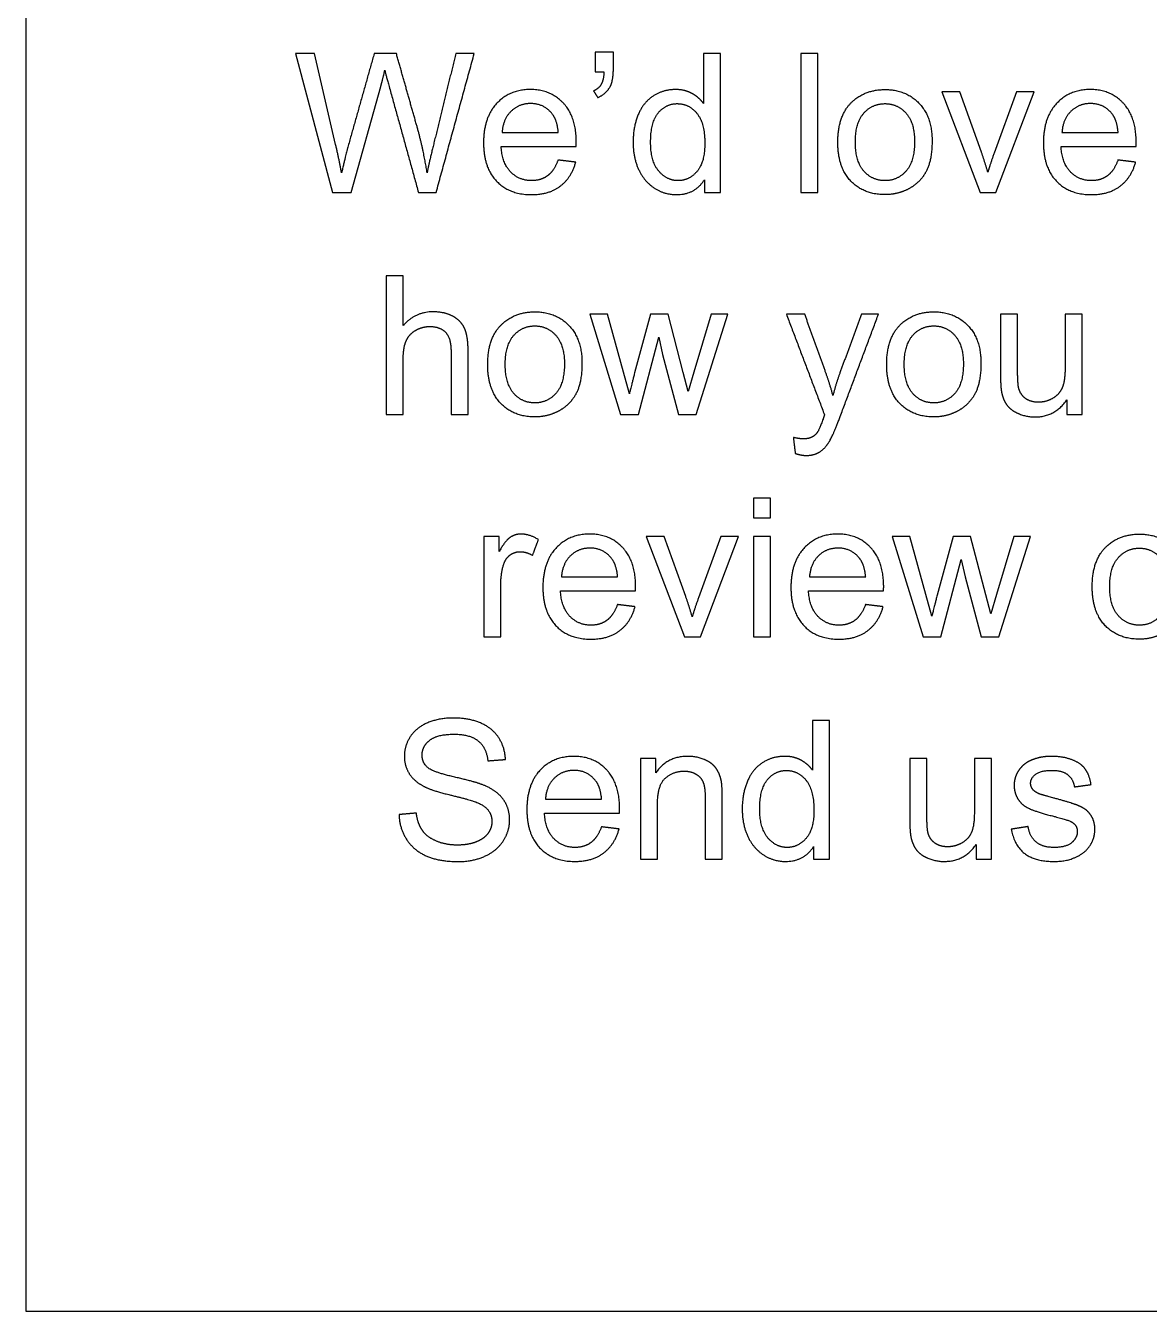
# Model space of a CAD drawing. Header units: millimetres. Extents: x -635 to 76, y -1320 to -500.
# Drawn here: x -634.9 to -577, y -1320.2 to -1253.9 of the extents above; entities that cross this region are included whole.
import ezdxf

# ---------------------------------------------------------------- set-up
doc = ezdxf.new("R2010")
doc.units = ezdxf.units.MM
doc.layers.add('Layer 01', color=12, linetype='Continuous', true_color=0xc80000)

msp = doc.modelspace()

# ---------------------------------------------------------------- linework, layer by layer
at = {"layer": 'Layer 01'}
for p, q in [((-620.025, -1255.351), (-620.997, -1255.351)), ((-620.997, -1255.351), (-619.097, -1262.511)), ((-618.936, -1260.044), (-620.025, -1255.351)), ((-604.617, -1255.278), (-605.56, -1255.278)), ((-605.56, -1255.278), (-605.56, -1256.298)), ((-604.617, -1256.083), (-604.617, -1255.278)), ((-599.103, -1255.351), (-599.977, -1255.351)), ((-599.977, -1255.351), (-599.977, -1257.92)), ((-599.103, -1262.511), (-599.103, -1255.351)), ((-605.56, -1256.298), (-605.101, -1256.298)), ((-618.13, -1262.511), (-616.611, -1257.055)), ((-586.761, -1257.324), (-587.689, -1257.324)), ((-587.689, -1257.324), (-585.716, -1262.511)), ((-585.647, -1260.43), (-586.761, -1257.324)), ((-583.835, -1257.324), (-584.988, -1260.489)), ((-584.895, -1262.511), (-582.932, -1257.324)), ((-582.932, -1257.324), (-583.835, -1257.324)), ((-599.919, -1261.857), (-599.919, -1262.511)), ((-619.097, -1262.511), (-618.13, -1262.511)), ((-599.919, -1262.511), (-599.103, -1262.511)), ((-585.716, -1262.511), (-584.895, -1262.511)), ((-615.453, -1266.815), (-616.332, -1266.815)), ((-616.332, -1266.815), (-616.332, -1273.975)), ((-615.453, -1269.384), (-615.453, -1266.815)), ((-604.927, -1268.788), (-605.836, -1268.788)), ((-605.836, -1268.788), (-604.248, -1273.975)), ((-604.102, -1271.782), (-604.927, -1268.788)), ((-602.7, -1268.788), (-603.525, -1271.826)), ((-601.796, -1268.788), (-602.7, -1268.788)), ((-601.02, -1271.797), (-601.796, -1268.788)), ((-599.574, -1268.788), (-600.463, -1271.787)), ((-600.341, -1273.975), (-598.719, -1268.788)), ((-598.719, -1268.788), (-599.574, -1268.788)), ((-580.453, -1268.788), (-581.332, -1268.788)), ((-581.332, -1268.788), (-581.332, -1271.567)), ((-580.453, -1273.975), (-580.453, -1268.788)), ((-603.33, -1273.975), (-602.28, -1269.985)), ((-602.28, -1269.985), (-602.08, -1270.869)), ((-602.08, -1270.869), (-601.254, -1273.975)), ((-615.453, -1273.975), (-615.453, -1271.137)), ((-603.794, -1272.896), (-604.102, -1271.782)), ((-600.761, -1272.788), (-601.02, -1271.797)), ((-600.463, -1271.787), (-600.761, -1272.788)), ((-581.239, -1273.213), (-581.239, -1273.975)), ((-616.332, -1273.975), (-615.453, -1273.975)), ((-604.248, -1273.975), (-603.33, -1273.975)), ((-601.254, -1273.975), (-600.341, -1273.975)), ((-581.239, -1273.975), (-580.453, -1273.975)), ((-610.507, -1280.252), (-611.299, -1280.252)), ((-611.299, -1280.252), (-611.299, -1285.439)), ((-610.507, -1281.039), (-610.507, -1280.252)), ((-601.999, -1280.252), (-602.927, -1280.252)), ((-602.927, -1280.252), (-600.954, -1285.439)), ((-600.886, -1283.359), (-601.999, -1280.252)), ((-599.074, -1280.252), (-600.226, -1283.417)), ((-600.134, -1285.439), (-598.17, -1280.252)), ((-598.17, -1280.252), (-599.074, -1280.252)), ((-589.33, -1280.252), (-590.238, -1280.252)), ((-590.238, -1280.252), (-588.651, -1285.439)), ((-588.504, -1283.246), (-589.33, -1280.252)), ((-587.103, -1280.252), (-587.928, -1283.29)), ((-586.199, -1280.252), (-587.103, -1280.252)), ((-585.422, -1283.261), (-586.199, -1280.252)), ((-583.977, -1280.252), (-584.866, -1283.251)), ((-584.744, -1285.439), (-583.122, -1280.252)), ((-583.122, -1280.252), (-583.977, -1280.252)), ((-587.733, -1285.439), (-586.683, -1281.449)), ((-586.683, -1281.449), (-586.482, -1282.333)), ((-586.482, -1282.333), (-585.657, -1285.439)), ((-610.42, -1285.439), (-610.42, -1282.724)), ((-588.197, -1284.36), (-588.504, -1283.246)), ((-585.164, -1284.252), (-585.422, -1283.261)), ((-584.866, -1283.251), (-585.164, -1284.252)), ((-611.299, -1285.439), (-610.42, -1285.439)), ((-600.954, -1285.439), (-600.134, -1285.439)), ((-588.651, -1285.439), (-587.733, -1285.439)), ((-585.657, -1285.439), (-584.744, -1285.439)), ((-593.477, -1289.743), (-594.351, -1289.743)), ((-594.351, -1289.743), (-594.351, -1292.312)), ((-593.477, -1296.903), (-593.477, -1289.743)), ((-602.43, -1291.716), (-603.221, -1291.716)), ((-603.221, -1291.716), (-603.221, -1296.903)), ((-602.43, -1292.454), (-602.43, -1291.716)), ((-585.13, -1291.716), (-586.009, -1291.716)), ((-586.009, -1291.716), (-586.009, -1294.495)), ((-585.13, -1296.903), (-585.13, -1291.716)), ((-602.342, -1296.903), (-602.342, -1294.07)), ((-594.293, -1296.249), (-594.293, -1296.903)), ((-585.916, -1296.141), (-585.916, -1296.903)), ((-603.221, -1296.903), (-602.342, -1296.903)), ((-594.293, -1296.903), (-593.477, -1296.903)), ((-585.916, -1296.903), (-585.13, -1296.903))]:
    msp.add_line(p, q, dxfattribs=at)
msp.add_lwpolyline([(-634.912, -1320.22), (75.95, -1320.22), (75.95, -504.37), (-634.912, -504.37)], close=True, dxfattribs=at)
for points in [[(-616.948, -1255.351), (-617.629, -1257.768), (-618.31, -1260.186)], [(-615.805, -1255.351), (-616.376, -1255.351), (-616.948, -1255.351)], [(-614.779, -1258.975), (-615.292, -1257.163), (-615.805, -1255.351)], [(-612.742, -1255.351), (-613.304, -1257.651), (-613.866, -1259.952)], [(-613.754, -1262.511), (-612.772, -1258.931), (-611.79, -1255.351)], [(-611.79, -1255.351), (-612.266, -1255.351), (-612.742, -1255.351)], [(-594.082, -1255.351), (-594.522, -1255.351), (-594.961, -1255.351)], [(-594.961, -1255.351), (-594.961, -1258.931), (-594.961, -1262.511)], [(-594.082, -1262.511), (-594.082, -1258.931), (-594.082, -1255.351)], [(-616.611, -1257.055), (-616.513, -1256.709), (-616.401, -1256.215)], [(-616.401, -1256.215), (-616.367, -1256.372), (-616.176, -1257.055)], [(-616.176, -1257.055), (-615.421, -1259.783), (-614.667, -1262.511)], [(-605.638, -1257.275), (-605.531, -1257.449), (-605.423, -1257.622)], [(-614.222, -1261.51), (-614.393, -1260.323), (-614.779, -1258.975)], [(-610.354, -1259.419), (-608.906, -1259.419), (-607.458, -1259.419)], [(-581.491, -1259.419), (-580.043, -1259.419), (-578.595, -1259.419)], [(-618.633, -1261.51), (-618.76, -1260.782), (-618.936, -1260.044)], [(-618.31, -1260.186), (-618.359, -1260.362), (-618.633, -1261.51)], [(-613.866, -1259.952), (-614.086, -1260.831), (-614.222, -1261.51)], [(-610.403, -1260.142), (-608.469, -1260.142), (-606.535, -1260.142)], [(-585.315, -1261.476), (-585.467, -1260.933), (-585.647, -1260.43)], [(-581.54, -1260.142), (-579.606, -1260.142), (-577.671, -1260.142)], [(-606.559, -1260.953), (-607.013, -1260.897), (-607.468, -1260.841)], [(-584.988, -1260.489), (-585.198, -1261.065), (-585.315, -1261.476)], [(-577.696, -1260.953), (-578.15, -1260.897), (-578.604, -1260.841)], [(-614.667, -1262.511), (-614.21, -1262.511), (-613.754, -1262.511)], [(-594.961, -1262.511), (-594.522, -1262.511), (-594.082, -1262.511)], [(-594.754, -1268.788), (-595.227, -1268.788), (-595.701, -1268.788)], [(-595.701, -1268.788), (-594.717, -1271.386), (-593.733, -1273.985)], [(-593.674, -1271.792), (-594.214, -1270.29), (-594.754, -1268.788)], [(-591.828, -1268.788), (-592.382, -1270.3), (-592.937, -1271.811)], [(-592.922, -1274.063), (-591.935, -1271.426), (-590.949, -1268.788)], [(-590.949, -1268.788), (-591.388, -1268.788), (-591.828, -1268.788)], [(-583.779, -1268.788), (-584.218, -1268.788), (-584.658, -1268.788)], [(-584.658, -1268.788), (-584.658, -1270.395), (-584.658, -1272.002)], [(-583.779, -1271.665), (-583.779, -1270.226), (-583.779, -1268.788)], [(-612.986, -1270.688), (-612.986, -1272.332), (-612.986, -1273.975)], [(-612.107, -1273.975), (-612.107, -1272.332), (-612.107, -1270.688)], [(-603.525, -1271.826), (-603.775, -1272.813), (-603.794, -1272.896)], [(-593.298, -1272.993), (-593.464, -1272.363), (-593.674, -1271.792)], [(-592.937, -1271.811), (-593.147, -1272.388), (-593.298, -1272.993)], [(-612.986, -1273.975), (-612.547, -1273.975), (-612.107, -1273.975)], [(-593.733, -1273.985), (-593.786, -1274.126), (-593.811, -1274.2)], [(-595.34, -1275.147), (-595.291, -1275.56), (-595.242, -1275.973)], [(-596.509, -1278.279), (-596.949, -1278.279), (-597.389, -1278.279)], [(-597.389, -1278.279), (-597.389, -1278.785), (-597.389, -1279.29)], [(-596.509, -1279.29), (-596.509, -1278.785), (-596.509, -1278.279)], [(-597.389, -1279.29), (-596.949, -1279.29), (-596.509, -1279.29)], [(-596.509, -1280.252), (-596.949, -1280.252), (-597.389, -1280.252)], [(-597.389, -1280.252), (-597.389, -1282.846), (-597.389, -1285.439)], [(-596.509, -1285.439), (-596.509, -1282.846), (-596.509, -1280.252)], [(-608.783, -1281.234), (-608.632, -1280.826), (-608.481, -1280.418)], [(-607.294, -1282.348), (-605.846, -1282.348), (-604.397, -1282.348)], [(-594.507, -1282.348), (-593.059, -1282.348), (-591.611, -1282.348)], [(-607.343, -1283.07), (-605.408, -1283.07), (-603.474, -1283.07)], [(-600.554, -1284.404), (-600.705, -1283.862), (-600.886, -1283.359)], [(-600.226, -1283.417), (-600.436, -1283.993), (-600.554, -1284.404)], [(-594.556, -1283.07), (-592.622, -1283.07), (-590.688, -1283.07)], [(-587.928, -1283.29), (-588.177, -1284.277), (-588.197, -1284.36)], [(-603.499, -1283.881), (-603.953, -1283.825), (-604.407, -1283.769)], [(-590.712, -1283.881), (-591.166, -1283.825), (-591.62, -1283.769)], [(-597.389, -1285.439), (-596.949, -1285.439), (-596.509, -1285.439)], [(-611.089, -1291.829), (-610.635, -1291.794), (-610.181, -1291.76)], [(-588.456, -1291.716), (-588.896, -1291.716), (-589.335, -1291.716)], [(-589.335, -1291.716), (-589.335, -1293.323), (-589.335, -1294.93)], [(-588.456, -1294.593), (-588.456, -1293.155), (-588.456, -1291.716)], [(-580.851, -1293.172), (-580.422, -1293.113), (-579.992, -1293.055)], [(-608.12, -1293.812), (-606.671, -1293.812), (-605.223, -1293.812)], [(-599.885, -1293.748), (-599.885, -1295.326), (-599.885, -1296.903)], [(-599.006, -1296.903), (-599.006, -1295.309), (-599.006, -1293.714)], [(-614.772, -1294.525), (-615.219, -1294.564), (-615.666, -1294.603)], [(-608.168, -1294.534), (-606.234, -1294.534), (-604.3, -1294.534)], [(-604.325, -1295.345), (-604.779, -1295.289), (-605.233, -1295.233)], [(-583.235, -1295.218), (-583.669, -1295.287), (-584.104, -1295.355)], [(-599.885, -1296.903), (-599.445, -1296.903), (-599.006, -1296.903)]]:
    msp.add_open_spline(points, degree=2, dxfattribs=at)
for points, knots in [([(-605.101, -1256.298), (-605.116, -1256.704), (-605.245, -1256.936), (-605.374, -1257.168), (-605.638, -1257.275)], [-9, -9, -9, -8, -8, -7, -7, -7]), ([(-605.423, -1257.622), (-604.979, -1257.422), (-604.769, -1257.026), (-604.617, -1256.738), (-604.617, -1256.083)], [-6, -6, -6, -5, -5, -4, -4, -4]), ([(-606.535, -1260.142), (-606.53, -1259.986), (-606.53, -1259.908), (-606.53, -1258.623), (-607.189, -1257.915), (-607.849, -1257.207), (-608.889, -1257.207), (-609.963, -1257.207), (-610.637, -1257.93), (-611.311, -1258.653), (-611.311, -1259.961), (-611.311, -1261.226), (-610.645, -1261.927), (-609.978, -1262.628), (-608.84, -1262.628), (-607.936, -1262.628), (-607.355, -1262.189), (-606.774, -1261.749), (-606.559, -1260.953)], [-14, -14, -14, -13, -13, -12, -12, -11, -11, -10, -10, -9, -9, -8, -8, -7, -7, -6, -6, -5, -5, -5]), ([(-599.977, -1257.92), (-600.207, -1257.602), (-600.573, -1257.405), (-600.94, -1257.207), (-601.408, -1257.207), (-602.048, -1257.207), (-602.566, -1257.544), (-603.084, -1257.881), (-603.343, -1258.513), (-603.601, -1259.146), (-603.601, -1259.922), (-603.601, -1260.719), (-603.316, -1261.331), (-603.03, -1261.944), (-602.51, -1262.286), (-601.99, -1262.628), (-601.369, -1262.628), (-600.412, -1262.628), (-599.919, -1261.857)], [-14, -14, -14, -13, -13, -12, -12, -11, -11, -10, -10, -9, -9, -8, -8, -7, -7, -6, -6, -5, -5, -5]), ([(-593.047, -1259.918), (-593.047, -1261.231), (-592.375, -1261.93), (-591.704, -1262.628), (-590.614, -1262.628), (-589.936, -1262.628), (-589.362, -1262.311), (-588.788, -1261.993), (-588.487, -1261.419), (-588.187, -1260.845), (-588.187, -1259.844), (-588.187, -1258.609), (-588.866, -1257.908), (-589.545, -1257.207), (-590.614, -1257.207), (-591.577, -1257.207), (-592.246, -1257.783), (-593.047, -1258.477), (-593.047, -1259.918)], [-9, -9, -9, -8, -8, -7, -7, -6, -6, -5, -5, -4, -4, -3, -3, -2, -2, -1, -1, 0, 0, 0]), ([(-577.671, -1260.142), (-577.667, -1259.986), (-577.667, -1259.908), (-577.667, -1258.623), (-578.326, -1257.915), (-578.985, -1257.207), (-580.026, -1257.207), (-581.1, -1257.207), (-581.774, -1257.93), (-582.448, -1258.653), (-582.448, -1259.961), (-582.448, -1261.226), (-581.781, -1261.927), (-581.115, -1262.628), (-579.977, -1262.628), (-579.073, -1262.628), (-578.492, -1262.189), (-577.911, -1261.749), (-577.696, -1260.953)], [-14, -14, -14, -13, -13, -12, -12, -11, -11, -10, -10, -9, -9, -8, -8, -7, -7, -6, -6, -5, -5, -5]), ([(-607.458, -1259.419), (-607.516, -1258.765), (-607.79, -1258.438), (-608.21, -1257.93), (-608.879, -1257.93), (-609.485, -1257.93), (-609.897, -1258.335), (-610.31, -1258.74), (-610.354, -1259.419)], [1, 1, 1, 2, 2, 3, 3, 4, 4, 5, 5, 5]), ([(-602.698, -1259.922), (-602.698, -1260.919), (-602.278, -1261.412), (-601.858, -1261.905), (-601.286, -1261.905), (-600.71, -1261.905), (-600.307, -1261.434), (-599.904, -1260.963), (-599.904, -1259.996), (-599.904, -1258.931), (-600.314, -1258.433), (-600.725, -1257.935), (-601.325, -1257.935), (-601.912, -1257.935), (-602.305, -1258.413), (-602.698, -1258.892), (-602.698, -1259.922)], [0, 0, 0, 1, 1, 2, 2, 3, 3, 4, 4, 5, 5, 6, 6, 7, 7, 8, 8, 8]), ([(-592.143, -1259.918), (-592.143, -1260.914), (-591.709, -1261.41), (-591.274, -1261.905), (-590.614, -1261.905), (-589.96, -1261.905), (-589.525, -1261.407), (-589.091, -1260.909), (-589.091, -1259.888), (-589.091, -1258.926), (-589.528, -1258.43), (-589.965, -1257.935), (-590.614, -1257.935), (-591.274, -1257.935), (-591.709, -1258.428), (-592.143, -1258.921), (-592.143, -1259.918)], [0, 0, 0, 1, 1, 2, 2, 3, 3, 4, 4, 5, 5, 6, 6, 7, 7, 8, 8, 8]), ([(-578.595, -1259.419), (-578.653, -1258.765), (-578.927, -1258.438), (-579.347, -1257.93), (-580.016, -1257.93), (-580.621, -1257.93), (-581.034, -1258.335), (-581.447, -1258.74), (-581.491, -1259.419)], [1, 1, 1, 2, 2, 3, 3, 4, 4, 5, 5, 5]), ([(-607.468, -1260.841), (-607.668, -1261.397), (-608.01, -1261.651), (-608.352, -1261.905), (-608.835, -1261.905), (-609.485, -1261.905), (-609.919, -1261.451), (-610.354, -1260.997), (-610.403, -1260.142)], [-19, -19, -19, -18, -18, -17, -17, -16, -16, -15, -15, -15]), ([(-578.604, -1260.841), (-578.805, -1261.397), (-579.146, -1261.651), (-579.488, -1261.905), (-579.972, -1261.905), (-580.621, -1261.905), (-581.056, -1261.451), (-581.491, -1260.997), (-581.54, -1260.142)], [-19, -19, -19, -18, -18, -17, -17, -16, -16, -15, -15, -15]), ([(-612.107, -1270.688), (-612.107, -1269.926), (-612.29, -1269.526), (-612.473, -1269.125), (-612.898, -1268.898), (-613.323, -1268.671), (-613.899, -1268.671), (-614.837, -1268.671), (-615.453, -1269.384)], [-21, -21, -21, -20, -20, -19, -19, -18, -18, -17, -17, -17]), ([(-611.096, -1271.382), (-611.096, -1272.695), (-610.424, -1273.394), (-609.753, -1274.092), (-608.664, -1274.092), (-607.985, -1274.092), (-607.411, -1273.775), (-606.837, -1273.457), (-606.537, -1272.883), (-606.236, -1272.31), (-606.236, -1271.308), (-606.236, -1270.073), (-606.915, -1269.372), (-607.594, -1268.671), (-608.664, -1268.671), (-609.626, -1268.671), (-610.295, -1269.247), (-611.096, -1269.941), (-611.096, -1271.382)], [-9, -9, -9, -8, -8, -7, -7, -6, -6, -5, -5, -4, -4, -3, -3, -2, -2, -1, -1, 0, 0, 0]), ([(-590.529, -1271.382), (-590.529, -1272.695), (-589.857, -1273.394), (-589.186, -1274.092), (-588.096, -1274.092), (-587.418, -1274.092), (-586.844, -1273.775), (-586.27, -1273.457), (-585.969, -1272.883), (-585.669, -1272.31), (-585.669, -1271.308), (-585.669, -1270.073), (-586.348, -1269.372), (-587.027, -1268.671), (-588.096, -1268.671), (-589.059, -1268.671), (-589.728, -1269.247), (-590.529, -1269.941), (-590.529, -1271.382)], [-9, -9, -9, -8, -8, -7, -7, -6, -6, -5, -5, -4, -4, -3, -3, -2, -2, -1, -1, 0, 0, 0]), ([(-615.453, -1271.137), (-615.453, -1270.527), (-615.306, -1270.18), (-615.16, -1269.833), (-614.815, -1269.631), (-614.471, -1269.428), (-614.08, -1269.428), (-613.558, -1269.428), (-613.272, -1269.728), (-612.986, -1270.029), (-612.986, -1270.688)], [-29, -29, -29, -28, -28, -27, -27, -26, -26, -25, -25, -24, -24, -24]), ([(-610.192, -1271.382), (-610.192, -1272.378), (-609.758, -1272.874), (-609.323, -1273.369), (-608.664, -1273.369), (-608.009, -1273.369), (-607.574, -1272.871), (-607.14, -1272.373), (-607.14, -1271.352), (-607.14, -1270.39), (-607.577, -1269.894), (-608.014, -1269.399), (-608.664, -1269.399), (-609.323, -1269.399), (-609.758, -1269.892), (-610.192, -1270.385), (-610.192, -1271.382)], [0, 0, 0, 1, 1, 2, 2, 3, 3, 4, 4, 5, 5, 6, 6, 7, 7, 8, 8, 8]), ([(-589.625, -1271.382), (-589.625, -1272.378), (-589.19, -1272.874), (-588.756, -1273.369), (-588.096, -1273.369), (-587.442, -1273.369), (-587.007, -1272.871), (-586.573, -1272.373), (-586.573, -1271.352), (-586.573, -1270.39), (-587.01, -1269.894), (-587.447, -1269.399), (-588.096, -1269.399), (-588.756, -1269.399), (-589.19, -1269.892), (-589.625, -1270.385), (-589.625, -1271.382)], [0, 0, 0, 1, 1, 2, 2, 3, 3, 4, 4, 5, 5, 6, 6, 7, 7, 8, 8, 8]), ([(-581.332, -1271.567), (-581.332, -1272.231), (-581.476, -1272.581), (-581.62, -1272.93), (-581.967, -1273.133), (-582.314, -1273.335), (-582.709, -1273.335), (-583.105, -1273.335), (-583.373, -1273.137), (-583.642, -1272.94), (-583.725, -1272.593), (-583.779, -1272.354), (-583.779, -1271.665)], [-15, -15, -15, -14, -14, -13, -13, -12, -12, -11, -11, -10, -10, -9, -9, -9]), ([(-584.658, -1272.002), (-584.658, -1272.564), (-584.604, -1272.822), (-584.526, -1273.208), (-584.333, -1273.474), (-584.14, -1273.741), (-583.742, -1273.916), (-583.344, -1274.092), (-582.885, -1274.092), (-581.845, -1274.092), (-581.239, -1273.213)], [-6, -6, -6, -5, -5, -4, -4, -3, -3, -2, -2, -1, -1, -1]), ([(-593.811, -1274.2), (-593.996, -1274.722), (-594.08, -1274.854), (-594.192, -1275.03), (-594.368, -1275.128), (-594.544, -1275.225), (-594.837, -1275.225), (-595.051, -1275.225), (-595.34, -1275.147)], [-17, -17, -17, -16, -16, -15, -15, -14, -14, -13, -13, -13]), ([(-595.242, -1275.973), (-594.929, -1276.08), (-594.675, -1276.08), (-594.255, -1276.08), (-593.953, -1275.877), (-593.65, -1275.675), (-593.415, -1275.24), (-593.239, -1274.918), (-592.922, -1274.063)], [-30, -30, -30, -29, -29, -28, -28, -27, -27, -26, -26, -26]), ([(-608.481, -1280.418), (-608.94, -1280.135), (-609.384, -1280.135), (-609.692, -1280.135), (-609.948, -1280.311), (-610.205, -1280.487), (-610.507, -1281.039)], [-12, -12, -12, -11, -11, -10, -10, -9, -9, -9]), ([(-603.474, -1283.07), (-603.469, -1282.914), (-603.469, -1282.836), (-603.469, -1281.551), (-604.129, -1280.843), (-604.788, -1280.135), (-605.828, -1280.135), (-606.903, -1280.135), (-607.577, -1280.858), (-608.251, -1281.581), (-608.251, -1282.89), (-608.251, -1284.155), (-607.584, -1284.856), (-606.918, -1285.556), (-605.78, -1285.556), (-604.876, -1285.556), (-604.295, -1285.117), (-603.714, -1284.677), (-603.499, -1283.881)], [-14, -14, -14, -13, -13, -12, -12, -11, -11, -10, -10, -9, -9, -8, -8, -7, -7, -6, -6, -5, -5, -5]), ([(-590.688, -1283.07), (-590.683, -1282.914), (-590.683, -1282.836), (-590.683, -1281.551), (-591.342, -1280.843), (-592.001, -1280.135), (-593.042, -1280.135), (-594.116, -1280.135), (-594.79, -1280.858), (-595.464, -1281.581), (-595.464, -1282.89), (-595.464, -1284.155), (-594.798, -1284.856), (-594.131, -1285.556), (-592.993, -1285.556), (-592.089, -1285.556), (-591.508, -1285.117), (-590.927, -1284.677), (-590.712, -1283.881)], [-14, -14, -14, -13, -13, -12, -12, -11, -11, -10, -10, -9, -9, -8, -8, -7, -7, -6, -6, -5, -5, -5]), ([(-579.933, -1282.846), (-579.933, -1284.16), (-579.261, -1284.858), (-578.59, -1285.556), (-577.5, -1285.556), (-576.821, -1285.556), (-576.248, -1285.239), (-575.674, -1284.921), (-575.373, -1284.348), (-575.073, -1283.774), (-575.073, -1282.772), (-575.073, -1281.537), (-575.752, -1280.836), (-576.431, -1280.135), (-577.5, -1280.135), (-578.463, -1280.135), (-579.132, -1280.711), (-579.933, -1281.405), (-579.933, -1282.846)], [-9, -9, -9, -8, -8, -7, -7, -6, -6, -5, -5, -4, -4, -3, -3, -2, -2, -1, -1, 0, 0, 0]), ([(-604.397, -1282.348), (-604.456, -1281.693), (-604.73, -1281.366), (-605.15, -1280.858), (-605.819, -1280.858), (-606.424, -1280.858), (-606.837, -1281.263), (-607.25, -1281.669), (-607.294, -1282.348)], [1, 1, 1, 2, 2, 3, 3, 4, 4, 5, 5, 5]), ([(-591.611, -1282.348), (-591.669, -1281.693), (-591.943, -1281.366), (-592.363, -1280.858), (-593.032, -1280.858), (-593.638, -1280.858), (-594.05, -1281.263), (-594.463, -1281.669), (-594.507, -1282.348)], [1, 1, 1, 2, 2, 3, 3, 4, 4, 5, 5, 5]), ([(-579.029, -1282.846), (-579.029, -1283.842), (-578.594, -1284.338), (-578.16, -1284.834), (-577.5, -1284.834), (-576.846, -1284.834), (-576.411, -1284.335), (-575.976, -1283.837), (-575.976, -1282.816), (-575.976, -1281.854), (-576.414, -1281.358), (-576.851, -1280.863), (-577.5, -1280.863), (-578.16, -1280.863), (-578.594, -1281.356), (-579.029, -1281.849), (-579.029, -1282.846)], [0, 0, 0, 1, 1, 2, 2, 3, 3, 4, 4, 5, 5, 6, 6, 7, 7, 8, 8, 8]), ([(-610.42, -1282.724), (-610.42, -1282.167), (-610.273, -1281.698), (-610.175, -1281.39), (-609.946, -1281.217), (-609.716, -1281.043), (-609.428, -1281.043), (-609.106, -1281.043), (-608.783, -1281.234)], [-17, -17, -17, -16, -16, -15, -15, -14, -14, -13, -13, -13]), ([(-604.407, -1283.769), (-604.607, -1284.326), (-604.949, -1284.58), (-605.291, -1284.834), (-605.775, -1284.834), (-606.424, -1284.834), (-606.859, -1284.379), (-607.294, -1283.925), (-607.343, -1283.07)], [-19, -19, -19, -18, -18, -17, -17, -16, -16, -15, -15, -15]), ([(-591.62, -1283.769), (-591.821, -1284.326), (-592.163, -1284.58), (-592.504, -1284.834), (-592.988, -1284.834), (-593.638, -1284.834), (-594.072, -1284.379), (-594.507, -1283.925), (-594.556, -1283.07)], [-19, -19, -19, -18, -18, -17, -17, -16, -16, -15, -15, -15]), ([(-610.181, -1291.76), (-610.205, -1291.13), (-610.532, -1290.632), (-610.86, -1290.134), (-611.468, -1289.877), (-612.076, -1289.621), (-612.872, -1289.621), (-613.595, -1289.621), (-614.186, -1289.865), (-614.777, -1290.109), (-615.084, -1290.581), (-615.392, -1291.052), (-615.392, -1291.594), (-615.392, -1292.087), (-615.141, -1292.486), (-614.889, -1292.884), (-614.376, -1293.152), (-613.981, -1293.362), (-612.994, -1293.599), (-612.007, -1293.836), (-611.719, -1293.948), (-611.27, -1294.119), (-611.074, -1294.371), (-610.879, -1294.622), (-610.879, -1294.959), (-610.879, -1295.292), (-611.082, -1295.572), (-611.285, -1295.853), (-611.7, -1296.014), (-612.115, -1296.176), (-612.657, -1296.176), (-613.267, -1296.176), (-613.756, -1295.963), (-614.244, -1295.751), (-614.476, -1295.406), (-614.708, -1295.062), (-614.772, -1294.525)], [-34, -34, -34, -33, -33, -32, -32, -31, -31, -30, -30, -29, -29, -28, -28, -27, -27, -26, -26, -25, -25, -24, -24, -23, -23, -22, -22, -21, -21, -20, -20, -19, -19, -18, -18, -17, -17, -16, -16, -16]), ([(-615.666, -1294.603), (-615.646, -1295.321), (-615.272, -1295.89), (-614.899, -1296.459), (-614.242, -1296.742), (-613.585, -1297.025), (-612.613, -1297.025), (-611.846, -1297.025), (-611.233, -1296.745), (-610.62, -1296.464), (-610.293, -1295.958), (-609.966, -1295.453), (-609.966, -1294.881), (-609.966, -1294.305), (-610.264, -1293.863), (-610.562, -1293.421), (-611.187, -1293.133), (-611.617, -1292.937), (-612.772, -1292.676), (-613.927, -1292.415), (-614.2, -1292.166), (-614.479, -1291.917), (-614.479, -1291.531), (-614.479, -1291.086), (-614.086, -1290.771), (-613.692, -1290.456), (-612.833, -1290.456), (-612.007, -1290.456), (-611.585, -1290.803), (-611.162, -1291.15), (-611.089, -1291.829)], [-50, -50, -50, -49, -49, -48, -48, -47, -47, -46, -46, -45, -45, -44, -44, -43, -43, -42, -42, -41, -41, -40, -40, -39, -39, -38, -38, -37, -37, -36, -36, -35, -35, -35]), ([(-604.3, -1294.534), (-604.295, -1294.378), (-604.295, -1294.3), (-604.295, -1293.015), (-604.955, -1292.307), (-605.614, -1291.599), (-606.654, -1291.599), (-607.729, -1291.599), (-608.403, -1292.322), (-609.077, -1293.045), (-609.077, -1294.354), (-609.077, -1295.619), (-608.41, -1296.32), (-607.744, -1297.02), (-606.605, -1297.02), (-605.702, -1297.02), (-605.121, -1296.581), (-604.539, -1296.141), (-604.325, -1295.345)], [-14, -14, -14, -13, -13, -12, -12, -11, -11, -10, -10, -9, -9, -8, -8, -7, -7, -6, -6, -5, -5, -5]), ([(-599.006, -1293.714), (-599.006, -1293.103), (-599.055, -1292.859), (-599.133, -1292.483), (-599.328, -1292.21), (-599.523, -1291.936), (-599.917, -1291.768), (-600.31, -1291.599), (-600.779, -1291.599), (-601.858, -1291.599), (-602.43, -1292.454)], [-23, -23, -23, -22, -22, -21, -21, -20, -20, -19, -19, -18, -18, -18]), ([(-594.351, -1292.312), (-594.581, -1291.995), (-594.947, -1291.797), (-595.313, -1291.599), (-595.782, -1291.599), (-596.422, -1291.599), (-596.94, -1291.936), (-597.457, -1292.273), (-597.716, -1292.906), (-597.975, -1293.538), (-597.975, -1294.315), (-597.975, -1295.111), (-597.689, -1295.724), (-597.404, -1296.337), (-596.884, -1296.679), (-596.363, -1297.02), (-595.743, -1297.02), (-594.786, -1297.02), (-594.293, -1296.249)], [-14, -14, -14, -13, -13, -12, -12, -11, -11, -10, -10, -9, -9, -8, -8, -7, -7, -6, -6, -5, -5, -5]), ([(-579.992, -1293.055), (-580.075, -1292.551), (-580.295, -1292.251), (-580.514, -1291.951), (-580.976, -1291.775), (-581.437, -1291.599), (-582.048, -1291.599), (-582.453, -1291.599), (-582.807, -1291.704), (-583.162, -1291.809), (-583.367, -1291.961), (-583.64, -1292.156), (-583.799, -1292.451), (-583.958, -1292.747), (-583.958, -1293.094), (-583.958, -1293.475), (-583.765, -1293.79), (-583.572, -1294.105), (-583.198, -1294.283), (-582.825, -1294.461), (-581.857, -1294.705), (-581.139, -1294.886), (-580.959, -1295.003), (-580.7, -1295.174), (-580.7, -1295.472), (-580.7, -1295.804), (-580.993, -1296.051), (-581.286, -1296.298), (-581.892, -1296.298), (-582.492, -1296.298), (-582.827, -1296.019), (-583.162, -1295.741), (-583.235, -1295.218)], [-32, -32, -32, -31, -31, -30, -30, -29, -29, -28, -28, -27, -27, -26, -26, -25, -25, -24, -24, -23, -23, -22, -22, -21, -21, -20, -20, -19, -19, -18, -18, -17, -17, -16, -16, -16]), ([(-605.223, -1293.812), (-605.282, -1293.157), (-605.555, -1292.83), (-605.975, -1292.322), (-606.645, -1292.322), (-607.25, -1292.322), (-607.663, -1292.727), (-608.076, -1293.133), (-608.12, -1293.812)], [1, 1, 1, 2, 2, 3, 3, 4, 4, 5, 5, 5]), ([(-602.342, -1294.07), (-602.342, -1293.074), (-601.934, -1292.718), (-601.526, -1292.361), (-600.964, -1292.361), (-600.613, -1292.361), (-600.351, -1292.52), (-600.09, -1292.678), (-599.987, -1292.945), (-599.885, -1293.211), (-599.885, -1293.748)], [-31, -31, -31, -30, -30, -29, -29, -28, -28, -27, -27, -26, -26, -26]), ([(-597.072, -1294.315), (-597.072, -1295.311), (-596.652, -1295.804), (-596.232, -1296.298), (-595.66, -1296.298), (-595.084, -1296.298), (-594.681, -1295.826), (-594.278, -1295.355), (-594.278, -1294.388), (-594.278, -1293.323), (-594.688, -1292.825), (-595.098, -1292.327), (-595.699, -1292.327), (-596.285, -1292.327), (-596.678, -1292.805), (-597.072, -1293.284), (-597.072, -1294.315)], [0, 0, 0, 1, 1, 2, 2, 3, 3, 4, 4, 5, 5, 6, 6, 7, 7, 8, 8, 8]), ([(-582.663, -1293.533), (-582.893, -1293.44), (-583, -1293.299), (-583.108, -1293.162), (-583.108, -1292.991), (-583.108, -1292.722), (-582.849, -1292.522), (-582.59, -1292.322), (-581.984, -1292.322), (-581.472, -1292.322), (-581.191, -1292.547), (-580.91, -1292.771), (-580.851, -1293.172)], [-39, -39, -39, -38, -38, -37, -37, -36, -36, -35, -35, -34, -34, -33, -33, -33]), ([(-584.104, -1295.355), (-583.958, -1296.18), (-583.428, -1296.6), (-582.898, -1297.02), (-581.887, -1297.02), (-581.276, -1297.02), (-580.793, -1296.808), (-580.309, -1296.596), (-580.053, -1296.207), (-579.796, -1295.819), (-579.796, -1295.379), (-579.796, -1294.93), (-580.006, -1294.627), (-580.216, -1294.324), (-580.585, -1294.166), (-580.954, -1294.007), (-581.887, -1293.758), (-582.531, -1293.582), (-582.663, -1293.533)], [-48, -48, -48, -47, -47, -46, -46, -45, -45, -44, -44, -43, -43, -42, -42, -41, -41, -40, -40, -39, -39, -39]), ([(-605.233, -1295.233), (-605.433, -1295.79), (-605.775, -1296.044), (-606.117, -1296.298), (-606.601, -1296.298), (-607.25, -1296.298), (-607.685, -1295.843), (-608.12, -1295.389), (-608.168, -1294.534)], [-19, -19, -19, -18, -18, -17, -17, -16, -16, -15, -15, -15]), ([(-589.335, -1294.93), (-589.335, -1295.492), (-589.281, -1295.751), (-589.203, -1296.136), (-589.01, -1296.403), (-588.817, -1296.669), (-588.419, -1296.845), (-588.021, -1297.02), (-587.562, -1297.02), (-586.522, -1297.02), (-585.916, -1296.141)], [-6, -6, -6, -5, -5, -4, -4, -3, -3, -2, -2, -1, -1, -1]), ([(-586.009, -1294.495), (-586.009, -1295.16), (-586.153, -1295.509), (-586.297, -1295.858), (-586.644, -1296.061), (-586.991, -1296.263), (-587.386, -1296.263), (-587.782, -1296.263), (-588.051, -1296.066), (-588.319, -1295.868), (-588.402, -1295.521), (-588.456, -1295.282), (-588.456, -1294.593)], [-15, -15, -15, -14, -14, -13, -13, -12, -12, -11, -11, -10, -10, -9, -9, -9])]:
    msp.add_open_spline(points, degree=2, knots=knots, dxfattribs=at)

doc.saveas('drawing.dxf')
